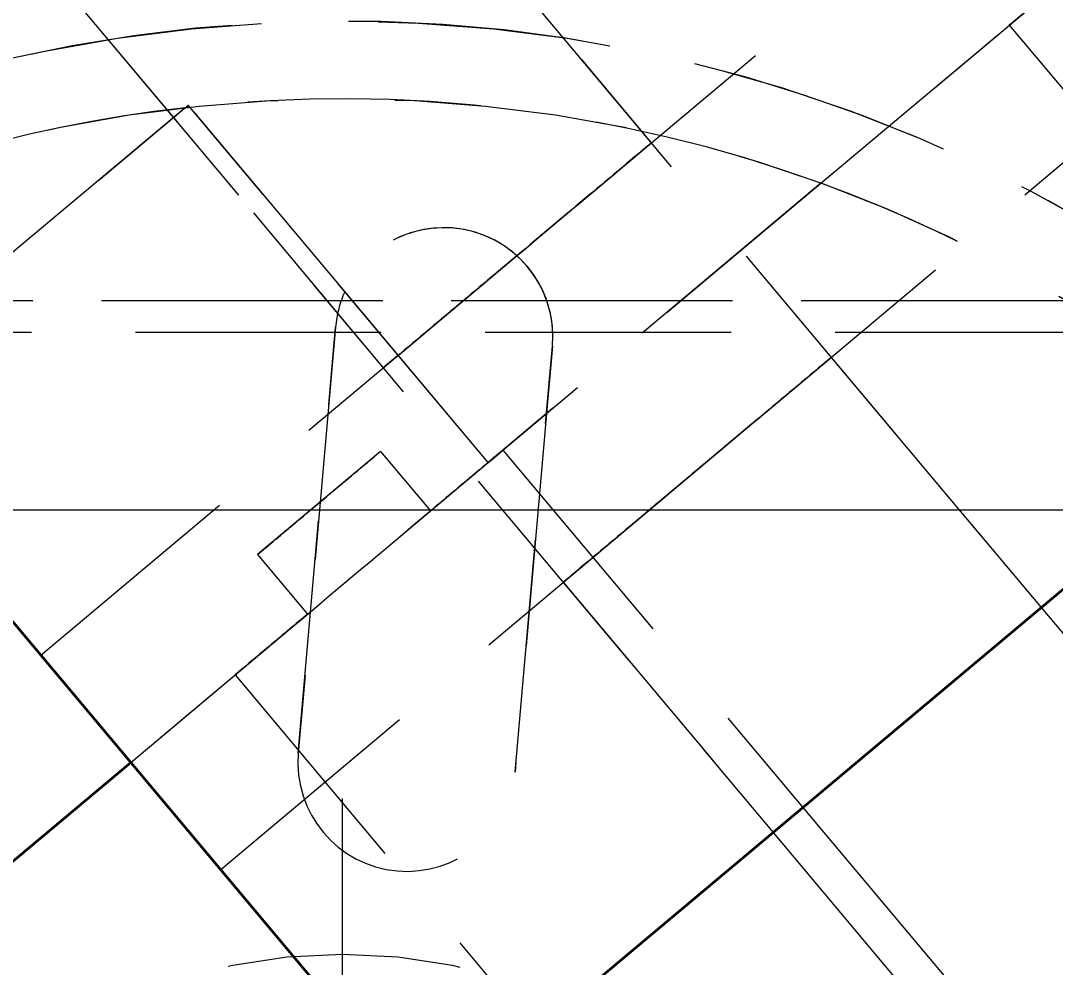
# Model space of a CAD drawing. Header units: millimetres. Extents: x 2054 to 12135, y -1469 to 564.
# Drawn here: x 9782.95 to 9796.25, y -0.52 to 11.66 of the extents above; entities that cross this region are included whole.
import ezdxf

# ---------------------------------------------------------------- set-up
doc = ezdxf.new("R2010")
doc.units = ezdxf.units.MM
doc.linetypes.add('CENTER_ISO', pattern=[26, 18, -3, 2, -3])
doc.linetypes.add('HIDDEN_ISO', pattern=[4.5, 3, -1.5])
for name, color, linetype, lineweight in [('2D-HIDDEN', 8, 'HIDDEN_ISO', 18), ('2D-VISIBLE', 7, 'Continuous', 35), ('CENTER', 1, 'CENTER_ISO', 18), ('DIMENSIONS', 4, 'Continuous', 18)]:
    doc.layers.add(name, color=color, linetype=linetype, lineweight=lineweight)
doc.styles.add('ISO', font='isocpeur.ttf')
doc.styles.add('OpenSansCondensed-Light', font='OpenSansCondensed-Light.ttf')
doc.dimstyles.new('EZ_CURVED', dxfattribs={"dimtxt": 0.25, "dimasz": 0.25, "dimexe": 0.375, "dimexo": 0.125, "dimgap": 0.1, "dimtad": 1, "dimlfac": 100, "dimzin": 12, "dimdsep": 46, "dimtxsty": 'OpenSansCondensed-Light', "dimcen": 2.5, "dimazin": 2, "dimtfac": 0.5, "dimtmove": 2, "dimatfit": 3, "dimarcsym": 2})

msp = doc.modelspace()

# ---------------------------------------------------------------- linework, layer by layer
at = {"layer": '2D-HIDDEN'}
for p, q in [((9785.154, -5.049), (9974.367, 153.72)), ((9781.479, 21.5), (9791.057, 10.086)), ((9781.479, 21.5), (9791.057, 10.086)), ((9781.479, 21.5), (9791.057, 10.086)), ((9781.479, 21.5), (9791.057, 10.086)), ((9778.032, 18.608), (9787.609, 7.193)), ((9778.032, 18.608), (9787.609, 7.193)), ((9778.032, 18.608), (9787.609, 7.193)), ((9778.032, 18.608), (9787.609, 7.193)), ((9793.239, 9.567), (9802.747, 17.545)), ((9786.493, 15.525), (9796.07, 4.111)), ((9786.493, 15.525), (9796.07, 4.111)), ((9786.493, 15.525), (9796.07, 4.111)), ((9786.493, 15.525), (9796.07, 4.111)), ((9788.218, -2.478), (9773.627, 14.912)), ((9788.218, -2.478), (9773.627, 14.912)), ((9788.218, -2.478), (9773.627, 14.912)), ((9783.205, 3.497), (9795.461, 13.782)), ((9783.205, 3.497), (9795.461, 13.782)), ((9783.205, 3.497), (9795.461, 13.782)), ((9783.205, 3.497), (9795.461, 13.782)), ((9783.205, 3.497), (9795.461, 13.782)), ((9783.205, 3.497), (9795.461, 13.782)), ((9783.205, 3.497), (9795.461, 13.782)), ((9783.205, 3.497), (9795.461, 13.782)), ((9785.154, -5.049), (9806.603, 12.949)), ((9783.046, 12.632), (9792.623, 1.218)), ((9783.046, 12.632), (9792.623, 1.218)), ((9783.046, 12.632), (9792.623, 1.218)), ((9783.046, 12.632), (9792.623, 1.218)), ((9784.362, 2.119), (9796.618, 12.403)), ((9795.661, 11.6), (9799.518, 7.003)), ((9785.519, 0.74), (9797.775, 11.024)), ((9785.519, 0.74), (9797.775, 11.024)), ((9785.519, 0.74), (9797.775, 11.024)), ((9785.519, 0.74), (9797.775, 11.024)), ((9785.519, 0.74), (9797.775, 11.024)), ((9785.519, 0.74), (9797.775, 11.024)), ((9785.519, 0.74), (9797.775, 11.024)), ((9785.519, 0.74), (9797.775, 11.024)), ((9785.063, 10.539), (9777.441, 4.144)), ((9780.505, 6.715), (9785.101, 10.572)), ((9785.063, 10.539), (9785.101, 10.572)), ((9785.123, 10.546), (9785.101, 10.572)), ((9788.958, 5.975), (9785.101, 10.572)), ((9787.114, 8.173), (9785.123, 10.546)), ((9793.239, 9.567), (9789.709, 6.605)), ((9788.958, 5.975), (9787.114, 8.173)), ((9836.483, 8.053), (9770.683, 8.053)), ((9810.103, 8.053), (9775.954, 8.053)), ((9788.218, -2.478), (9800.475, 7.807)), ((9788.218, -2.478), (9800.475, 7.807)), ((9788.218, -2.478), (9800.475, 7.807)), ((9788.218, -2.478), (9800.475, 7.807)), ((9771.083, 7.653), (9836.083, 7.653)), ((9775.421, 7.653), (9809.626, 7.653)), ((9786.995, 7.718), (9786.516, 2.239)), ((9786.516, 2.239), (9786.995, 7.718)), ((9789.305, 1.995), (9789.785, 7.474)), ((9789.785, 7.474), (9789.709, 6.605)), ((9793.371, 7.328), (9796.07, 4.111)), ((9793.371, 7.328), (9796.07, 4.111)), ((9793.371, 7.328), (9796.07, 4.111)), ((9793.371, 7.328), (9796.07, 4.111)), ((9789.709, 6.605), (9788.958, 5.975)), ((9789.709, 6.605), (9789.305, 1.995)), ((9798.75, 6.36), (9787.181, -3.348)), ((9789.149, 6.136), (9793.006, 1.54)), ((9787.573, 6.118), (9785.993, 4.793)), ((9787.573, 6.118), (9788.215, 5.352)), ((9788.215, 5.352), (9788.958, 5.975)), ((9785.993, 4.793), (9786.636, 4.027)), ((9789.923, 4.436), (9792.623, 1.218)), ((9789.923, 4.436), (9792.623, 1.218)), ((9789.923, 4.436), (9792.623, 1.218)), ((9789.923, 4.436), (9792.623, 1.218)), ((9781.297, -0.453), (9786.636, 4.027)), ((9796.07, 4.111), (9799.927, -0.485)), ((9796.07, 4.111), (9799.927, -0.485)), ((9796.07, 4.111), (9799.927, -0.485)), ((9796.07, 4.111), (9799.927, -0.485)), ((9783.205, 3.497), (9785.519, 0.74)), ((9783.205, 3.497), (9785.519, 0.74)), ((9783.205, 3.497), (9785.519, 0.74)), ((9783.205, 3.497), (9785.519, 0.74)), ((9783.205, 3.497), (9785.519, 0.74)), ((9783.205, 3.497), (9785.519, 0.74)), ((9783.205, 3.497), (9785.519, 0.74)), ((9783.205, 3.497), (9785.519, 0.74)), ((9785.702, 3.243), (9789.559, -1.353)), ((9793.006, 1.54), (9796.863, -3.057)), ((9793.006, 1.54), (9796.863, -3.057)), ((9792.623, 1.218), (9796.48, -3.378)), ((9792.623, 1.218), (9796.48, -3.378)), ((9792.623, 1.218), (9796.48, -3.378)), ((9792.623, 1.218), (9796.48, -3.378))]:
    msp.add_line(p, q, dxfattribs=at)
for points in [[(9796.307, 12.142), (9796.253, 12.097), (9796.199, 12.052), (9796.146, 12.006), (9796.092, 11.961), (9796.038, 11.916), (9795.984, 11.871), (9795.93, 11.826), (9795.876, 11.78), (9795.822, 11.735), (9795.769, 11.69), (9795.715, 11.645), (9795.661, 11.6)], [(9795.661, 11.6), (9795.769, 11.69), (9795.876, 11.78), (9795.984, 11.871), (9796.092, 11.961), (9796.199, 12.052), (9796.307, 12.142)], [(9787.609, 7.193), (9787.717, 7.284), (9787.825, 7.374), (9787.933, 7.465), (9788.04, 7.555), (9788.148, 7.645), (9788.256, 7.736), (9788.363, 7.826), (9788.471, 7.917), (9788.579, 8.007), (9788.687, 8.097), (9788.794, 8.188), (9788.902, 8.278), (9789.01, 8.369), (9789.118, 8.459), (9789.225, 8.549), (9789.333, 8.64), (9789.441, 8.73), (9789.548, 8.821), (9789.656, 8.911), (9789.764, 9.001), (9789.872, 9.092), (9789.979, 9.182), (9790.087, 9.272), (9790.195, 9.363), (9790.303, 9.453), (9790.41, 9.544), (9790.518, 9.634), (9790.626, 9.724), (9790.733, 9.815), (9790.841, 9.905), (9790.949, 9.996), (9791.057, 10.086)], [(9787.609, 7.193), (9787.717, 7.284), (9787.825, 7.374), (9787.933, 7.465), (9788.04, 7.555), (9788.148, 7.645), (9788.256, 7.736), (9788.363, 7.826), (9788.471, 7.917), (9788.579, 8.007), (9788.687, 8.097), (9788.794, 8.188), (9788.902, 8.278), (9789.01, 8.369), (9789.118, 8.459), (9789.225, 8.549), (9789.333, 8.64), (9789.441, 8.73), (9789.548, 8.821), (9789.656, 8.911), (9789.764, 9.001), (9789.872, 9.092), (9789.979, 9.182), (9790.087, 9.272), (9790.195, 9.363), (9790.303, 9.453), (9790.41, 9.544), (9790.518, 9.634), (9790.626, 9.724), (9790.733, 9.815), (9790.841, 9.905), (9790.949, 9.996), (9791.057, 10.086)], [(9787.609, 7.193), (9787.717, 7.284), (9787.825, 7.374), (9787.933, 7.465), (9788.04, 7.555), (9788.148, 7.645), (9788.256, 7.736), (9788.363, 7.826), (9788.471, 7.917), (9788.579, 8.007), (9788.687, 8.097), (9788.794, 8.188), (9788.902, 8.278), (9789.01, 8.369), (9789.118, 8.459), (9789.225, 8.549), (9789.333, 8.64), (9789.441, 8.73), (9789.548, 8.821), (9789.656, 8.911), (9789.764, 9.001), (9789.872, 9.092), (9789.979, 9.182), (9790.087, 9.272), (9790.195, 9.363), (9790.303, 9.453), (9790.41, 9.544), (9790.518, 9.634), (9790.626, 9.724), (9790.733, 9.815), (9790.841, 9.905), (9790.949, 9.996), (9791.057, 10.086)], [(9787.609, 7.193), (9787.717, 7.284), (9787.825, 7.374), (9787.933, 7.465), (9788.04, 7.555), (9788.148, 7.645), (9788.256, 7.736), (9788.363, 7.826), (9788.471, 7.917), (9788.579, 8.007), (9788.687, 8.097), (9788.794, 8.188), (9788.902, 8.278), (9789.01, 8.369), (9789.118, 8.459), (9789.225, 8.549), (9789.333, 8.64), (9789.441, 8.73), (9789.548, 8.821), (9789.656, 8.911), (9789.764, 9.001), (9789.872, 9.092), (9789.979, 9.182), (9790.087, 9.272), (9790.195, 9.363), (9790.303, 9.453), (9790.41, 9.544), (9790.518, 9.634), (9790.626, 9.724), (9790.733, 9.815), (9790.841, 9.905), (9790.949, 9.996), (9791.057, 10.086)], [(9791.057, 10.086), (9791.003, 10.041), (9790.949, 9.996), (9790.895, 9.95), (9790.841, 9.905), (9790.787, 9.86), (9790.733, 9.815), (9790.68, 9.77), (9790.626, 9.724), (9790.572, 9.679), (9790.518, 9.634), (9790.464, 9.589), (9790.41, 9.544), (9790.356, 9.498), (9790.303, 9.453), (9790.249, 9.408), (9790.195, 9.363), (9790.141, 9.318), (9790.087, 9.272), (9790.033, 9.227), (9789.979, 9.182), (9789.925, 9.137), (9789.872, 9.092), (9789.818, 9.047), (9789.764, 9.001), (9789.71, 8.956), (9789.656, 8.911), (9789.602, 8.866), (9789.548, 8.821), (9789.495, 8.775), (9789.441, 8.73), (9789.387, 8.685), (9789.333, 8.64)], [(9791.057, 10.086), (9791.003, 10.041), (9790.949, 9.996), (9790.895, 9.95), (9790.841, 9.905), (9790.787, 9.86), (9790.733, 9.815), (9790.68, 9.77), (9790.626, 9.724), (9790.572, 9.679), (9790.518, 9.634), (9790.464, 9.589), (9790.41, 9.544), (9790.356, 9.498), (9790.303, 9.453), (9790.249, 9.408), (9790.195, 9.363), (9790.141, 9.318), (9790.087, 9.272), (9790.033, 9.227), (9789.979, 9.182), (9789.925, 9.137), (9789.872, 9.092), (9789.818, 9.047), (9789.764, 9.001), (9789.71, 8.956), (9789.656, 8.911), (9789.602, 8.866), (9789.548, 8.821), (9789.495, 8.775), (9789.441, 8.73), (9789.387, 8.685), (9789.333, 8.64)], [(9791.057, 10.086), (9791.003, 10.041), (9790.949, 9.996), (9790.895, 9.95), (9790.841, 9.905), (9790.787, 9.86), (9790.733, 9.815), (9790.68, 9.77), (9790.626, 9.724), (9790.572, 9.679), (9790.518, 9.634), (9790.464, 9.589), (9790.41, 9.544), (9790.356, 9.498), (9790.303, 9.453), (9790.249, 9.408), (9790.195, 9.363), (9790.141, 9.318), (9790.087, 9.272), (9790.033, 9.227), (9789.979, 9.182), (9789.925, 9.137), (9789.872, 9.092), (9789.818, 9.047), (9789.764, 9.001), (9789.71, 8.956), (9789.656, 8.911), (9789.602, 8.866), (9789.548, 8.821), (9789.495, 8.775), (9789.441, 8.73), (9789.387, 8.685), (9789.333, 8.64)], [(9791.057, 10.086), (9791.003, 10.041), (9790.949, 9.996), (9790.895, 9.95), (9790.841, 9.905), (9790.787, 9.86), (9790.733, 9.815), (9790.68, 9.77), (9790.626, 9.724), (9790.572, 9.679), (9790.518, 9.634), (9790.464, 9.589), (9790.41, 9.544), (9790.356, 9.498), (9790.303, 9.453), (9790.249, 9.408), (9790.195, 9.363), (9790.141, 9.318), (9790.087, 9.272), (9790.033, 9.227), (9789.979, 9.182), (9789.925, 9.137), (9789.872, 9.092), (9789.818, 9.047), (9789.764, 9.001), (9789.71, 8.956), (9789.656, 8.911), (9789.602, 8.866), (9789.548, 8.821), (9789.495, 8.775), (9789.441, 8.73), (9789.387, 8.685), (9789.333, 8.64)], [(9789.333, 8.64), (9789.279, 8.595), (9789.225, 8.549), (9789.171, 8.504), (9789.118, 8.459), (9789.064, 8.414), (9789.01, 8.369), (9788.956, 8.323), (9788.902, 8.278), (9788.848, 8.233), (9788.794, 8.188), (9788.741, 8.143), (9788.687, 8.097), (9788.633, 8.052), (9788.579, 8.007), (9788.525, 7.962), (9788.471, 7.917), (9788.417, 7.871), (9788.363, 7.826), (9788.31, 7.781), (9788.256, 7.736), (9788.202, 7.691), (9788.148, 7.645), (9788.094, 7.6), (9788.04, 7.555), (9787.986, 7.51), (9787.933, 7.465), (9787.879, 7.419), (9787.825, 7.374), (9787.771, 7.329), (9787.717, 7.284), (9787.663, 7.239), (9787.609, 7.193)], [(9789.333, 8.64), (9789.279, 8.595), (9789.225, 8.549), (9789.171, 8.504), (9789.118, 8.459), (9789.064, 8.414), (9789.01, 8.369), (9788.956, 8.323), (9788.902, 8.278), (9788.848, 8.233), (9788.794, 8.188), (9788.741, 8.143), (9788.687, 8.097), (9788.633, 8.052), (9788.579, 8.007), (9788.525, 7.962), (9788.471, 7.917), (9788.417, 7.871), (9788.363, 7.826), (9788.31, 7.781), (9788.256, 7.736), (9788.202, 7.691), (9788.148, 7.645), (9788.094, 7.6), (9788.04, 7.555), (9787.986, 7.51), (9787.933, 7.465), (9787.879, 7.419), (9787.825, 7.374), (9787.771, 7.329), (9787.717, 7.284), (9787.663, 7.239), (9787.609, 7.193)], [(9789.333, 8.64), (9789.279, 8.595), (9789.225, 8.549), (9789.171, 8.504), (9789.118, 8.459), (9789.064, 8.414), (9789.01, 8.369), (9788.956, 8.323), (9788.902, 8.278), (9788.848, 8.233), (9788.794, 8.188), (9788.741, 8.143), (9788.687, 8.097), (9788.633, 8.052), (9788.579, 8.007), (9788.525, 7.962), (9788.471, 7.917), (9788.417, 7.871), (9788.363, 7.826), (9788.31, 7.781), (9788.256, 7.736), (9788.202, 7.691), (9788.148, 7.645), (9788.094, 7.6), (9788.04, 7.555), (9787.986, 7.51), (9787.933, 7.465), (9787.879, 7.419), (9787.825, 7.374), (9787.771, 7.329), (9787.717, 7.284), (9787.663, 7.239), (9787.609, 7.193)], [(9789.333, 8.64), (9789.279, 8.595), (9789.225, 8.549), (9789.171, 8.504), (9789.118, 8.459), (9789.064, 8.414), (9789.01, 8.369), (9788.956, 8.323), (9788.902, 8.278), (9788.848, 8.233), (9788.794, 8.188), (9788.741, 8.143), (9788.687, 8.097), (9788.633, 8.052), (9788.579, 8.007), (9788.525, 7.962), (9788.471, 7.917), (9788.417, 7.871), (9788.363, 7.826), (9788.31, 7.781), (9788.256, 7.736), (9788.202, 7.691), (9788.148, 7.645), (9788.094, 7.6), (9788.04, 7.555), (9787.986, 7.51), (9787.933, 7.465), (9787.879, 7.419), (9787.825, 7.374), (9787.771, 7.329), (9787.717, 7.284), (9787.663, 7.239), (9787.609, 7.193)], [(9789.923, 4.436), (9790.031, 4.526), (9790.139, 4.617), (9790.247, 4.707), (9790.354, 4.797), (9790.462, 4.888), (9790.57, 4.978), (9790.678, 5.068), (9790.785, 5.159), (9790.893, 5.249), (9791.001, 5.34), (9791.108, 5.43), (9791.216, 5.52), (9791.324, 5.611), (9791.432, 5.701), (9791.539, 5.792), (9791.647, 5.882), (9791.755, 5.972), (9791.862, 6.063), (9791.97, 6.153), (9792.078, 6.244), (9792.186, 6.334), (9792.293, 6.424), (9792.401, 6.515), (9792.509, 6.605), (9792.617, 6.696), (9792.724, 6.786), (9792.832, 6.876), (9792.94, 6.967), (9793.047, 7.057), (9793.155, 7.147), (9793.263, 7.238), (9793.371, 7.328)], [(9789.923, 4.436), (9790.031, 4.526), (9790.139, 4.617), (9790.247, 4.707), (9790.354, 4.797), (9790.462, 4.888), (9790.57, 4.978), (9790.678, 5.068), (9790.785, 5.159), (9790.893, 5.249), (9791.001, 5.34), (9791.108, 5.43), (9791.216, 5.52), (9791.324, 5.611), (9791.432, 5.701), (9791.539, 5.792), (9791.647, 5.882), (9791.755, 5.972), (9791.862, 6.063), (9791.97, 6.153), (9792.078, 6.244), (9792.186, 6.334), (9792.293, 6.424), (9792.401, 6.515), (9792.509, 6.605), (9792.617, 6.696), (9792.724, 6.786), (9792.832, 6.876), (9792.94, 6.967), (9793.047, 7.057), (9793.155, 7.147), (9793.263, 7.238), (9793.371, 7.328)], [(9789.923, 4.436), (9790.031, 4.526), (9790.139, 4.617), (9790.247, 4.707), (9790.354, 4.797), (9790.462, 4.888), (9790.57, 4.978), (9790.678, 5.068), (9790.785, 5.159), (9790.893, 5.249), (9791.001, 5.34), (9791.108, 5.43), (9791.216, 5.52), (9791.324, 5.611), (9791.432, 5.701), (9791.539, 5.792), (9791.647, 5.882), (9791.755, 5.972), (9791.862, 6.063), (9791.97, 6.153), (9792.078, 6.244), (9792.186, 6.334), (9792.293, 6.424), (9792.401, 6.515), (9792.509, 6.605), (9792.617, 6.696), (9792.724, 6.786), (9792.832, 6.876), (9792.94, 6.967), (9793.047, 7.057), (9793.155, 7.147), (9793.263, 7.238), (9793.371, 7.328)], [(9789.923, 4.436), (9790.031, 4.526), (9790.139, 4.617), (9790.247, 4.707), (9790.354, 4.797), (9790.462, 4.888), (9790.57, 4.978), (9790.678, 5.068), (9790.785, 5.159), (9790.893, 5.249), (9791.001, 5.34), (9791.108, 5.43), (9791.216, 5.52), (9791.324, 5.611), (9791.432, 5.701), (9791.539, 5.792), (9791.647, 5.882), (9791.755, 5.972), (9791.862, 6.063), (9791.97, 6.153), (9792.078, 6.244), (9792.186, 6.334), (9792.293, 6.424), (9792.401, 6.515), (9792.509, 6.605), (9792.617, 6.696), (9792.724, 6.786), (9792.832, 6.876), (9792.94, 6.967), (9793.047, 7.057), (9793.155, 7.147), (9793.263, 7.238), (9793.371, 7.328)], [(9793.371, 7.328), (9793.317, 7.283), (9793.263, 7.238), (9793.209, 7.193), (9793.155, 7.147), (9793.101, 7.102), (9793.047, 7.057), (9792.994, 7.012), (9792.94, 6.967), (9792.886, 6.921), (9792.832, 6.876), (9792.778, 6.831), (9792.724, 6.786), (9792.67, 6.741), (9792.617, 6.696), (9792.563, 6.65), (9792.509, 6.605), (9792.455, 6.56), (9792.401, 6.515), (9792.347, 6.47), (9792.293, 6.424), (9792.24, 6.379), (9792.186, 6.334), (9792.132, 6.289), (9792.078, 6.244), (9792.024, 6.198), (9791.97, 6.153), (9791.916, 6.108), (9791.862, 6.063), (9791.809, 6.018), (9791.755, 5.972), (9791.701, 5.927), (9791.647, 5.882)], [(9793.371, 7.328), (9793.317, 7.283), (9793.263, 7.238), (9793.209, 7.193), (9793.155, 7.147), (9793.101, 7.102), (9793.047, 7.057), (9792.994, 7.012), (9792.94, 6.967), (9792.886, 6.921), (9792.832, 6.876), (9792.778, 6.831), (9792.724, 6.786), (9792.67, 6.741), (9792.617, 6.696), (9792.563, 6.65), (9792.509, 6.605), (9792.455, 6.56), (9792.401, 6.515), (9792.347, 6.47), (9792.293, 6.424), (9792.24, 6.379), (9792.186, 6.334), (9792.132, 6.289), (9792.078, 6.244), (9792.024, 6.198), (9791.97, 6.153), (9791.916, 6.108), (9791.862, 6.063), (9791.809, 6.018), (9791.755, 5.972), (9791.701, 5.927), (9791.647, 5.882)], [(9793.371, 7.328), (9793.317, 7.283), (9793.263, 7.238), (9793.209, 7.193), (9793.155, 7.147), (9793.101, 7.102), (9793.047, 7.057), (9792.994, 7.012), (9792.94, 6.967), (9792.886, 6.921), (9792.832, 6.876), (9792.778, 6.831), (9792.724, 6.786), (9792.67, 6.741), (9792.617, 6.696), (9792.563, 6.65), (9792.509, 6.605), (9792.455, 6.56), (9792.401, 6.515), (9792.347, 6.47), (9792.293, 6.424), (9792.24, 6.379), (9792.186, 6.334), (9792.132, 6.289), (9792.078, 6.244), (9792.024, 6.198), (9791.97, 6.153), (9791.916, 6.108), (9791.862, 6.063), (9791.809, 6.018), (9791.755, 5.972), (9791.701, 5.927), (9791.647, 5.882)], [(9793.371, 7.328), (9793.317, 7.283), (9793.263, 7.238), (9793.209, 7.193), (9793.155, 7.147), (9793.101, 7.102), (9793.047, 7.057), (9792.994, 7.012), (9792.94, 6.967), (9792.886, 6.921), (9792.832, 6.876), (9792.778, 6.831), (9792.724, 6.786), (9792.67, 6.741), (9792.617, 6.696), (9792.563, 6.65), (9792.509, 6.605), (9792.455, 6.56), (9792.401, 6.515), (9792.347, 6.47), (9792.293, 6.424), (9792.24, 6.379), (9792.186, 6.334), (9792.132, 6.289), (9792.078, 6.244), (9792.024, 6.198), (9791.97, 6.153), (9791.916, 6.108), (9791.862, 6.063), (9791.809, 6.018), (9791.755, 5.972), (9791.701, 5.927), (9791.647, 5.882)], [(9785.702, 3.243), (9785.81, 3.334), (9785.918, 3.424), (9786.025, 3.515), (9786.133, 3.605), (9786.241, 3.695), (9786.349, 3.786), (9786.456, 3.876), (9786.564, 3.967), (9786.672, 4.057), (9786.78, 4.147), (9786.887, 4.238), (9786.995, 4.328), (9787.103, 4.419), (9787.21, 4.509), (9787.318, 4.599), (9787.426, 4.69), (9787.534, 4.78), (9787.641, 4.871), (9787.749, 4.961), (9787.857, 5.051), (9787.964, 5.142), (9788.072, 5.232), (9788.18, 5.322), (9788.288, 5.413), (9788.395, 5.503), (9788.503, 5.594), (9788.611, 5.684), (9788.719, 5.774), (9788.826, 5.865), (9788.934, 5.955), (9789.042, 6.046), (9789.149, 6.136)], [(9789.149, 6.136), (9789.12, 6.112), (9789.091, 6.087), (9789.062, 6.063), (9789.033, 6.038), (9789.004, 6.014), (9788.974, 5.989), (9788.945, 5.965), (9788.916, 5.94), (9788.887, 5.916), (9788.858, 5.891), (9788.828, 5.867), (9788.799, 5.842), (9788.77, 5.818), (9788.741, 5.793), (9788.712, 5.769), (9788.682, 5.744), (9788.653, 5.72), (9788.624, 5.695), (9788.595, 5.671), (9788.566, 5.646), (9788.537, 5.622), (9788.507, 5.597), (9788.478, 5.573), (9788.449, 5.548), (9788.42, 5.524), (9788.391, 5.499), (9788.361, 5.475), (9788.332, 5.45), (9788.303, 5.426), (9788.274, 5.401), (9788.245, 5.377), (9788.215, 5.352)], [(9786.783, 5.456), (9786.808, 5.476), (9786.832, 5.497), (9786.857, 5.518), (9786.882, 5.539), (9786.906, 5.559), (9786.931, 5.58), (9786.956, 5.601), (9786.98, 5.621), (9787.005, 5.642), (9787.03, 5.663), (9787.054, 5.684), (9787.079, 5.704), (9787.104, 5.725), (9787.129, 5.746), (9787.153, 5.766), (9787.178, 5.787), (9787.203, 5.808), (9787.227, 5.828), (9787.252, 5.849), (9787.277, 5.87), (9787.301, 5.891), (9787.326, 5.911), (9787.351, 5.932), (9787.375, 5.953), (9787.4, 5.973), (9787.425, 5.994), (9787.449, 6.015), (9787.474, 6.036), (9787.499, 6.056), (9787.523, 6.077), (9787.548, 6.098), (9787.573, 6.118)], [(9791.647, 5.882), (9791.593, 5.837), (9791.539, 5.792), (9791.485, 5.746), (9791.432, 5.701), (9791.378, 5.656), (9791.324, 5.611), (9791.27, 5.566), (9791.216, 5.52), (9791.162, 5.475), (9791.108, 5.43), (9791.055, 5.385), (9791.001, 5.34), (9790.947, 5.294), (9790.893, 5.249), (9790.839, 5.204), (9790.785, 5.159), (9790.731, 5.114), (9790.678, 5.068), (9790.624, 5.023), (9790.57, 4.978), (9790.516, 4.933), (9790.462, 4.888), (9790.408, 4.842), (9790.354, 4.797), (9790.3, 4.752), (9790.247, 4.707), (9790.193, 4.662), (9790.139, 4.617), (9790.085, 4.571), (9790.031, 4.526), (9789.977, 4.481), (9789.923, 4.436)], [(9791.647, 5.882), (9791.593, 5.837), (9791.539, 5.792), (9791.485, 5.746), (9791.432, 5.701), (9791.378, 5.656), (9791.324, 5.611), (9791.27, 5.566), (9791.216, 5.52), (9791.162, 5.475), (9791.108, 5.43), (9791.055, 5.385), (9791.001, 5.34), (9790.947, 5.294), (9790.893, 5.249), (9790.839, 5.204), (9790.785, 5.159), (9790.731, 5.114), (9790.678, 5.068), (9790.624, 5.023), (9790.57, 4.978), (9790.516, 4.933), (9790.462, 4.888), (9790.408, 4.842), (9790.354, 4.797), (9790.3, 4.752), (9790.247, 4.707), (9790.193, 4.662), (9790.139, 4.617), (9790.085, 4.571), (9790.031, 4.526), (9789.977, 4.481), (9789.923, 4.436)], [(9791.647, 5.882), (9791.593, 5.837), (9791.539, 5.792), (9791.485, 5.746), (9791.432, 5.701), (9791.378, 5.656), (9791.324, 5.611), (9791.27, 5.566), (9791.216, 5.52), (9791.162, 5.475), (9791.108, 5.43), (9791.055, 5.385), (9791.001, 5.34), (9790.947, 5.294), (9790.893, 5.249), (9790.839, 5.204), (9790.785, 5.159), (9790.731, 5.114), (9790.678, 5.068), (9790.624, 5.023), (9790.57, 4.978), (9790.516, 4.933), (9790.462, 4.888), (9790.408, 4.842), (9790.354, 4.797), (9790.3, 4.752), (9790.247, 4.707), (9790.193, 4.662), (9790.139, 4.617), (9790.085, 4.571), (9790.031, 4.526), (9789.977, 4.481), (9789.923, 4.436)], [(9791.647, 5.882), (9791.593, 5.837), (9791.539, 5.792), (9791.485, 5.746), (9791.432, 5.701), (9791.378, 5.656), (9791.324, 5.611), (9791.27, 5.566), (9791.216, 5.52), (9791.162, 5.475), (9791.108, 5.43), (9791.055, 5.385), (9791.001, 5.34), (9790.947, 5.294), (9790.893, 5.249), (9790.839, 5.204), (9790.785, 5.159), (9790.731, 5.114), (9790.678, 5.068), (9790.624, 5.023), (9790.57, 4.978), (9790.516, 4.933), (9790.462, 4.888), (9790.408, 4.842), (9790.354, 4.797), (9790.3, 4.752), (9790.247, 4.707), (9790.193, 4.662), (9790.139, 4.617), (9790.085, 4.571), (9790.031, 4.526), (9789.977, 4.481), (9789.923, 4.436)], [(9785.993, 4.793), (9786.018, 4.814), (9786.043, 4.835), (9786.067, 4.855), (9786.092, 4.876), (9786.117, 4.897), (9786.141, 4.917), (9786.166, 4.938), (9786.191, 4.959), (9786.216, 4.98), (9786.24, 5), (9786.265, 5.021), (9786.29, 5.042), (9786.314, 5.062), (9786.339, 5.083), (9786.364, 5.104), (9786.388, 5.124), (9786.413, 5.145), (9786.438, 5.166), (9786.462, 5.187), (9786.487, 5.207), (9786.512, 5.228), (9786.536, 5.249), (9786.561, 5.269), (9786.586, 5.29), (9786.61, 5.311), (9786.635, 5.332), (9786.66, 5.352), (9786.684, 5.373), (9786.709, 5.394), (9786.734, 5.414), (9786.758, 5.435), (9786.783, 5.456)], [(9786.636, 4.027), (9786.607, 4.003), (9786.578, 3.978), (9786.549, 3.954), (9786.519, 3.929), (9786.49, 3.905), (9786.461, 3.88), (9786.432, 3.856), (9786.403, 3.831), (9786.374, 3.807), (9786.344, 3.782), (9786.315, 3.758), (9786.286, 3.733), (9786.257, 3.709), (9786.228, 3.684), (9786.198, 3.66), (9786.169, 3.635), (9786.14, 3.611), (9786.111, 3.586), (9786.082, 3.562), (9786.052, 3.537), (9786.023, 3.513), (9785.994, 3.488), (9785.965, 3.464), (9785.936, 3.439), (9785.907, 3.415), (9785.877, 3.39), (9785.848, 3.366), (9785.819, 3.341), (9785.79, 3.317), (9785.761, 3.292), (9785.731, 3.268), (9785.702, 3.243)], [(9792.623, 1.218), (9792.731, 1.309), (9792.839, 1.399), (9792.946, 1.49), (9793.054, 1.58), (9793.162, 1.67), (9793.27, 1.761), (9793.377, 1.851), (9793.485, 1.941), (9793.593, 2.032), (9793.7, 2.122), (9793.808, 2.213), (9793.916, 2.303), (9794.024, 2.393), (9794.131, 2.484), (9794.239, 2.574), (9794.347, 2.665), (9794.454, 2.755), (9794.562, 2.845), (9794.67, 2.936), (9794.778, 3.026), (9794.885, 3.117), (9794.993, 3.207), (9795.101, 3.297), (9795.209, 3.388), (9795.316, 3.478), (9795.424, 3.569), (9795.532, 3.659), (9795.639, 3.749), (9795.747, 3.84), (9795.855, 3.93), (9795.963, 4.02), (9796.07, 4.111)], [(9792.623, 1.218), (9792.731, 1.309), (9792.839, 1.399), (9792.946, 1.49), (9793.054, 1.58), (9793.162, 1.67), (9793.27, 1.761), (9793.377, 1.851), (9793.485, 1.941), (9793.593, 2.032), (9793.7, 2.122), (9793.808, 2.213), (9793.916, 2.303), (9794.024, 2.393), (9794.131, 2.484), (9794.239, 2.574), (9794.347, 2.665), (9794.454, 2.755), (9794.562, 2.845), (9794.67, 2.936), (9794.778, 3.026), (9794.885, 3.117), (9794.993, 3.207), (9795.101, 3.297), (9795.209, 3.388), (9795.316, 3.478), (9795.424, 3.569), (9795.532, 3.659), (9795.639, 3.749), (9795.747, 3.84), (9795.855, 3.93), (9795.963, 4.02), (9796.07, 4.111)], [(9792.623, 1.218), (9792.731, 1.309), (9792.839, 1.399), (9792.946, 1.49), (9793.054, 1.58), (9793.162, 1.67), (9793.27, 1.761), (9793.377, 1.851), (9793.485, 1.941), (9793.593, 2.032), (9793.7, 2.122), (9793.808, 2.213), (9793.916, 2.303), (9794.024, 2.393), (9794.131, 2.484), (9794.239, 2.574), (9794.347, 2.665), (9794.454, 2.755), (9794.562, 2.845), (9794.67, 2.936), (9794.778, 3.026), (9794.885, 3.117), (9794.993, 3.207), (9795.101, 3.297), (9795.209, 3.388), (9795.316, 3.478), (9795.424, 3.569), (9795.532, 3.659), (9795.639, 3.749), (9795.747, 3.84), (9795.855, 3.93), (9795.963, 4.02), (9796.07, 4.111)], [(9792.623, 1.218), (9792.731, 1.309), (9792.839, 1.399), (9792.946, 1.49), (9793.054, 1.58), (9793.162, 1.67), (9793.27, 1.761), (9793.377, 1.851), (9793.485, 1.941), (9793.593, 2.032), (9793.7, 2.122), (9793.808, 2.213), (9793.916, 2.303), (9794.024, 2.393), (9794.131, 2.484), (9794.239, 2.574), (9794.347, 2.665), (9794.454, 2.755), (9794.562, 2.845), (9794.67, 2.936), (9794.778, 3.026), (9794.885, 3.117), (9794.993, 3.207), (9795.101, 3.297), (9795.209, 3.388), (9795.316, 3.478), (9795.424, 3.569), (9795.532, 3.659), (9795.639, 3.749), (9795.747, 3.84), (9795.855, 3.93), (9795.963, 4.02), (9796.07, 4.111)], [(9792.623, 1.218), (9792.731, 1.309), (9792.839, 1.399), (9792.946, 1.49), (9793.054, 1.58), (9793.162, 1.67), (9793.27, 1.761), (9793.377, 1.851), (9793.485, 1.941), (9793.593, 2.032), (9793.7, 2.122), (9793.808, 2.213), (9793.916, 2.303), (9794.024, 2.393), (9794.131, 2.484), (9794.239, 2.574), (9794.347, 2.665), (9794.454, 2.755), (9794.562, 2.845), (9794.67, 2.936), (9794.778, 3.026), (9794.885, 3.117), (9794.993, 3.207), (9795.101, 3.297), (9795.209, 3.388), (9795.316, 3.478), (9795.424, 3.569), (9795.532, 3.659), (9795.639, 3.749), (9795.747, 3.84), (9795.855, 3.93), (9795.963, 4.02), (9796.07, 4.111)], [(9792.623, 1.218), (9792.731, 1.309), (9792.839, 1.399), (9792.946, 1.49), (9793.054, 1.58), (9793.162, 1.67), (9793.27, 1.761), (9793.377, 1.851), (9793.485, 1.941), (9793.593, 2.032), (9793.7, 2.122), (9793.808, 2.213), (9793.916, 2.303), (9794.024, 2.393), (9794.131, 2.484), (9794.239, 2.574), (9794.347, 2.665), (9794.454, 2.755), (9794.562, 2.845), (9794.67, 2.936), (9794.778, 3.026), (9794.885, 3.117), (9794.993, 3.207), (9795.101, 3.297), (9795.209, 3.388), (9795.316, 3.478), (9795.424, 3.569), (9795.532, 3.659), (9795.639, 3.749), (9795.747, 3.84), (9795.855, 3.93), (9795.963, 4.02), (9796.07, 4.111)], [(9792.623, 1.218), (9792.731, 1.309), (9792.839, 1.399), (9792.946, 1.49), (9793.054, 1.58), (9793.162, 1.67), (9793.27, 1.761), (9793.377, 1.851), (9793.485, 1.941), (9793.593, 2.032), (9793.7, 2.122), (9793.808, 2.213), (9793.916, 2.303), (9794.024, 2.393), (9794.131, 2.484), (9794.239, 2.574), (9794.347, 2.665), (9794.454, 2.755), (9794.562, 2.845), (9794.67, 2.936), (9794.778, 3.026), (9794.885, 3.117), (9794.993, 3.207), (9795.101, 3.297), (9795.209, 3.388), (9795.316, 3.478), (9795.424, 3.569), (9795.532, 3.659), (9795.639, 3.749), (9795.747, 3.84), (9795.855, 3.93), (9795.963, 4.02), (9796.07, 4.111)], [(9792.623, 1.218), (9792.731, 1.309), (9792.839, 1.399), (9792.946, 1.49), (9793.054, 1.58), (9793.162, 1.67), (9793.27, 1.761), (9793.377, 1.851), (9793.485, 1.941), (9793.593, 2.032), (9793.7, 2.122), (9793.808, 2.213), (9793.916, 2.303), (9794.024, 2.393), (9794.131, 2.484), (9794.239, 2.574), (9794.347, 2.665), (9794.454, 2.755), (9794.562, 2.845), (9794.67, 2.936), (9794.778, 3.026), (9794.885, 3.117), (9794.993, 3.207), (9795.101, 3.297), (9795.209, 3.388), (9795.316, 3.478), (9795.424, 3.569), (9795.532, 3.659), (9795.639, 3.749), (9795.747, 3.84), (9795.855, 3.93), (9795.963, 4.02), (9796.07, 4.111)], [(9792.623, 1.218), (9792.731, 1.309), (9792.839, 1.399), (9792.946, 1.49), (9793.054, 1.58), (9793.162, 1.67), (9793.27, 1.761), (9793.377, 1.851), (9793.485, 1.941), (9793.593, 2.032), (9793.7, 2.122), (9793.808, 2.213), (9793.916, 2.303), (9794.024, 2.393), (9794.131, 2.484), (9794.239, 2.574), (9794.347, 2.665), (9794.454, 2.755), (9794.562, 2.845), (9794.67, 2.936), (9794.778, 3.026), (9794.885, 3.117), (9794.993, 3.207), (9795.101, 3.297), (9795.209, 3.388), (9795.316, 3.478), (9795.424, 3.569), (9795.532, 3.659), (9795.639, 3.749), (9795.747, 3.84), (9795.855, 3.93), (9795.963, 4.02), (9796.07, 4.111)], [(9792.623, 1.218), (9792.731, 1.309), (9792.839, 1.399), (9792.946, 1.49), (9793.054, 1.58), (9793.162, 1.67), (9793.27, 1.761), (9793.377, 1.851), (9793.485, 1.941), (9793.593, 2.032), (9793.7, 2.122), (9793.808, 2.213), (9793.916, 2.303), (9794.024, 2.393), (9794.131, 2.484), (9794.239, 2.574), (9794.347, 2.665), (9794.454, 2.755), (9794.562, 2.845), (9794.67, 2.936), (9794.778, 3.026), (9794.885, 3.117), (9794.993, 3.207), (9795.101, 3.297), (9795.209, 3.388), (9795.316, 3.478), (9795.424, 3.569), (9795.532, 3.659), (9795.639, 3.749), (9795.747, 3.84), (9795.855, 3.93), (9795.963, 4.02), (9796.07, 4.111)], [(9792.623, 1.218), (9792.731, 1.309), (9792.839, 1.399), (9792.946, 1.49), (9793.054, 1.58), (9793.162, 1.67), (9793.27, 1.761), (9793.377, 1.851), (9793.485, 1.941), (9793.593, 2.032), (9793.7, 2.122), (9793.808, 2.213), (9793.916, 2.303), (9794.024, 2.393), (9794.131, 2.484), (9794.239, 2.574), (9794.347, 2.665), (9794.454, 2.755), (9794.562, 2.845), (9794.67, 2.936), (9794.778, 3.026), (9794.885, 3.117), (9794.993, 3.207), (9795.101, 3.297), (9795.209, 3.388), (9795.316, 3.478), (9795.424, 3.569), (9795.532, 3.659), (9795.639, 3.749), (9795.747, 3.84), (9795.855, 3.93), (9795.963, 4.02), (9796.07, 4.111)], [(9792.623, 1.218), (9792.731, 1.309), (9792.839, 1.399), (9792.946, 1.49), (9793.054, 1.58), (9793.162, 1.67), (9793.27, 1.761), (9793.377, 1.851), (9793.485, 1.941), (9793.593, 2.032), (9793.7, 2.122), (9793.808, 2.213), (9793.916, 2.303), (9794.024, 2.393), (9794.131, 2.484), (9794.239, 2.574), (9794.347, 2.665), (9794.454, 2.755), (9794.562, 2.845), (9794.67, 2.936), (9794.778, 3.026), (9794.885, 3.117), (9794.993, 3.207), (9795.101, 3.297), (9795.209, 3.388), (9795.316, 3.478), (9795.424, 3.569), (9795.532, 3.659), (9795.639, 3.749), (9795.747, 3.84), (9795.855, 3.93), (9795.963, 4.02), (9796.07, 4.111)], [(9796.07, 4.111), (9796.016, 4.066), (9795.963, 4.02), (9795.909, 3.975), (9795.855, 3.93), (9795.801, 3.885), (9795.747, 3.84), (9795.693, 3.795), (9795.639, 3.749), (9795.586, 3.704), (9795.532, 3.659), (9795.478, 3.614), (9795.424, 3.569), (9795.37, 3.523), (9795.316, 3.478), (9795.262, 3.433), (9795.209, 3.388), (9795.155, 3.343), (9795.101, 3.297), (9795.047, 3.252), (9794.993, 3.207), (9794.939, 3.162), (9794.885, 3.117), (9794.832, 3.071), (9794.778, 3.026), (9794.724, 2.981), (9794.67, 2.936), (9794.616, 2.891), (9794.562, 2.845), (9794.508, 2.8), (9794.454, 2.755), (9794.401, 2.71), (9794.347, 2.665)], [(9796.07, 4.111), (9796.016, 4.066), (9795.963, 4.02), (9795.909, 3.975), (9795.855, 3.93), (9795.801, 3.885), (9795.747, 3.84), (9795.693, 3.795), (9795.639, 3.749), (9795.586, 3.704), (9795.532, 3.659), (9795.478, 3.614), (9795.424, 3.569), (9795.37, 3.523), (9795.316, 3.478), (9795.262, 3.433), (9795.209, 3.388), (9795.155, 3.343), (9795.101, 3.297), (9795.047, 3.252), (9794.993, 3.207), (9794.939, 3.162), (9794.885, 3.117), (9794.832, 3.071), (9794.778, 3.026), (9794.724, 2.981), (9794.67, 2.936), (9794.616, 2.891), (9794.562, 2.845), (9794.508, 2.8), (9794.454, 2.755), (9794.401, 2.71), (9794.347, 2.665)], [(9796.07, 4.111), (9796.016, 4.066), (9795.963, 4.02), (9795.909, 3.975), (9795.855, 3.93), (9795.801, 3.885), (9795.747, 3.84), (9795.693, 3.795), (9795.639, 3.749), (9795.586, 3.704), (9795.532, 3.659), (9795.478, 3.614), (9795.424, 3.569), (9795.37, 3.523), (9795.316, 3.478), (9795.262, 3.433), (9795.209, 3.388), (9795.155, 3.343), (9795.101, 3.297), (9795.047, 3.252), (9794.993, 3.207), (9794.939, 3.162), (9794.885, 3.117), (9794.832, 3.071), (9794.778, 3.026), (9794.724, 2.981), (9794.67, 2.936), (9794.616, 2.891), (9794.562, 2.845), (9794.508, 2.8), (9794.454, 2.755), (9794.401, 2.71), (9794.347, 2.665)], [(9796.07, 4.111), (9796.016, 4.066), (9795.963, 4.02), (9795.909, 3.975), (9795.855, 3.93), (9795.801, 3.885), (9795.747, 3.84), (9795.693, 3.795), (9795.639, 3.749), (9795.586, 3.704), (9795.532, 3.659), (9795.478, 3.614), (9795.424, 3.569), (9795.37, 3.523), (9795.316, 3.478), (9795.262, 3.433), (9795.209, 3.388), (9795.155, 3.343), (9795.101, 3.297), (9795.047, 3.252), (9794.993, 3.207), (9794.939, 3.162), (9794.885, 3.117), (9794.832, 3.071), (9794.778, 3.026), (9794.724, 2.981), (9794.67, 2.936), (9794.616, 2.891), (9794.562, 2.845), (9794.508, 2.8), (9794.454, 2.755), (9794.401, 2.71), (9794.347, 2.665)], [(9796.07, 4.111), (9796.016, 4.066), (9795.963, 4.02), (9795.909, 3.975), (9795.855, 3.93), (9795.801, 3.885), (9795.747, 3.84), (9795.693, 3.795), (9795.639, 3.749), (9795.586, 3.704), (9795.532, 3.659), (9795.478, 3.614), (9795.424, 3.569), (9795.37, 3.523), (9795.316, 3.478), (9795.262, 3.433), (9795.209, 3.388), (9795.155, 3.343), (9795.101, 3.297), (9795.047, 3.252), (9794.993, 3.207), (9794.939, 3.162), (9794.885, 3.117), (9794.832, 3.071), (9794.778, 3.026), (9794.724, 2.981), (9794.67, 2.936), (9794.616, 2.891), (9794.562, 2.845), (9794.508, 2.8), (9794.454, 2.755), (9794.401, 2.71), (9794.347, 2.665)], [(9796.07, 4.111), (9796.016, 4.066), (9795.963, 4.02), (9795.909, 3.975), (9795.855, 3.93), (9795.801, 3.885), (9795.747, 3.84), (9795.693, 3.795), (9795.639, 3.749), (9795.586, 3.704), (9795.532, 3.659), (9795.478, 3.614), (9795.424, 3.569), (9795.37, 3.523), (9795.316, 3.478), (9795.262, 3.433), (9795.209, 3.388), (9795.155, 3.343), (9795.101, 3.297), (9795.047, 3.252), (9794.993, 3.207), (9794.939, 3.162), (9794.885, 3.117), (9794.832, 3.071), (9794.778, 3.026), (9794.724, 2.981), (9794.67, 2.936), (9794.616, 2.891), (9794.562, 2.845), (9794.508, 2.8), (9794.454, 2.755), (9794.401, 2.71), (9794.347, 2.665)], [(9796.07, 4.111), (9796.016, 4.066), (9795.963, 4.02), (9795.909, 3.975), (9795.855, 3.93), (9795.801, 3.885), (9795.747, 3.84), (9795.693, 3.795), (9795.639, 3.749), (9795.586, 3.704), (9795.532, 3.659), (9795.478, 3.614), (9795.424, 3.569), (9795.37, 3.523), (9795.316, 3.478), (9795.262, 3.433), (9795.209, 3.388), (9795.155, 3.343), (9795.101, 3.297), (9795.047, 3.252), (9794.993, 3.207), (9794.939, 3.162), (9794.885, 3.117), (9794.832, 3.071), (9794.778, 3.026), (9794.724, 2.981), (9794.67, 2.936), (9794.616, 2.891), (9794.562, 2.845), (9794.508, 2.8), (9794.454, 2.755), (9794.401, 2.71), (9794.347, 2.665)], [(9796.07, 4.111), (9796.016, 4.066), (9795.963, 4.02), (9795.909, 3.975), (9795.855, 3.93), (9795.801, 3.885), (9795.747, 3.84), (9795.693, 3.795), (9795.639, 3.749), (9795.586, 3.704), (9795.532, 3.659), (9795.478, 3.614), (9795.424, 3.569), (9795.37, 3.523), (9795.316, 3.478), (9795.262, 3.433), (9795.209, 3.388), (9795.155, 3.343), (9795.101, 3.297), (9795.047, 3.252), (9794.993, 3.207), (9794.939, 3.162), (9794.885, 3.117), (9794.832, 3.071), (9794.778, 3.026), (9794.724, 2.981), (9794.67, 2.936), (9794.616, 2.891), (9794.562, 2.845), (9794.508, 2.8), (9794.454, 2.755), (9794.401, 2.71), (9794.347, 2.665)], [(9796.07, 4.111), (9796.016, 4.066), (9795.963, 4.02), (9795.909, 3.975), (9795.855, 3.93), (9795.801, 3.885), (9795.747, 3.84), (9795.693, 3.795), (9795.639, 3.749), (9795.586, 3.704), (9795.532, 3.659), (9795.478, 3.614), (9795.424, 3.569), (9795.37, 3.523), (9795.316, 3.478), (9795.262, 3.433), (9795.209, 3.388), (9795.155, 3.343), (9795.101, 3.297), (9795.047, 3.252), (9794.993, 3.207), (9794.939, 3.162), (9794.885, 3.117), (9794.832, 3.071), (9794.778, 3.026), (9794.724, 2.981), (9794.67, 2.936), (9794.616, 2.891), (9794.562, 2.845), (9794.508, 2.8), (9794.454, 2.755), (9794.401, 2.71), (9794.347, 2.665)], [(9796.07, 4.111), (9796.016, 4.066), (9795.963, 4.02), (9795.909, 3.975), (9795.855, 3.93), (9795.801, 3.885), (9795.747, 3.84), (9795.693, 3.795), (9795.639, 3.749), (9795.586, 3.704), (9795.532, 3.659), (9795.478, 3.614), (9795.424, 3.569), (9795.37, 3.523), (9795.316, 3.478), (9795.262, 3.433), (9795.209, 3.388), (9795.155, 3.343), (9795.101, 3.297), (9795.047, 3.252), (9794.993, 3.207), (9794.939, 3.162), (9794.885, 3.117), (9794.832, 3.071), (9794.778, 3.026), (9794.724, 2.981), (9794.67, 2.936), (9794.616, 2.891), (9794.562, 2.845), (9794.508, 2.8), (9794.454, 2.755), (9794.401, 2.71), (9794.347, 2.665)], [(9796.07, 4.111), (9796.016, 4.066), (9795.963, 4.02), (9795.909, 3.975), (9795.855, 3.93), (9795.801, 3.885), (9795.747, 3.84), (9795.693, 3.795), (9795.639, 3.749), (9795.586, 3.704), (9795.532, 3.659), (9795.478, 3.614), (9795.424, 3.569), (9795.37, 3.523), (9795.316, 3.478), (9795.262, 3.433), (9795.209, 3.388), (9795.155, 3.343), (9795.101, 3.297), (9795.047, 3.252), (9794.993, 3.207), (9794.939, 3.162), (9794.885, 3.117), (9794.832, 3.071), (9794.778, 3.026), (9794.724, 2.981), (9794.67, 2.936), (9794.616, 2.891), (9794.562, 2.845), (9794.508, 2.8), (9794.454, 2.755), (9794.401, 2.71), (9794.347, 2.665)], [(9796.07, 4.111), (9796.016, 4.066), (9795.963, 4.02), (9795.909, 3.975), (9795.855, 3.93), (9795.801, 3.885), (9795.747, 3.84), (9795.693, 3.795), (9795.639, 3.749), (9795.586, 3.704), (9795.532, 3.659), (9795.478, 3.614), (9795.424, 3.569), (9795.37, 3.523), (9795.316, 3.478), (9795.262, 3.433), (9795.209, 3.388), (9795.155, 3.343), (9795.101, 3.297), (9795.047, 3.252), (9794.993, 3.207), (9794.939, 3.162), (9794.885, 3.117), (9794.832, 3.071), (9794.778, 3.026), (9794.724, 2.981), (9794.67, 2.936), (9794.616, 2.891), (9794.562, 2.845), (9794.508, 2.8), (9794.454, 2.755), (9794.401, 2.71), (9794.347, 2.665)], [(9794.347, 2.665), (9794.293, 2.619), (9794.239, 2.574), (9794.185, 2.529), (9794.131, 2.484), (9794.077, 2.439), (9794.024, 2.393), (9793.97, 2.348), (9793.916, 2.303), (9793.862, 2.258), (9793.808, 2.213), (9793.754, 2.167), (9793.7, 2.122), (9793.647, 2.077), (9793.593, 2.032), (9793.539, 1.987), (9793.485, 1.941), (9793.431, 1.896), (9793.377, 1.851), (9793.323, 1.806), (9793.27, 1.761), (9793.216, 1.715), (9793.162, 1.67), (9793.108, 1.625), (9793.054, 1.58), (9793, 1.535), (9792.946, 1.49), (9792.892, 1.444), (9792.839, 1.399), (9792.785, 1.354), (9792.731, 1.309), (9792.677, 1.264), (9792.623, 1.218)], [(9794.347, 2.665), (9794.293, 2.619), (9794.239, 2.574), (9794.185, 2.529), (9794.131, 2.484), (9794.077, 2.439), (9794.024, 2.393), (9793.97, 2.348), (9793.916, 2.303), (9793.862, 2.258), (9793.808, 2.213), (9793.754, 2.167), (9793.7, 2.122), (9793.647, 2.077), (9793.593, 2.032), (9793.539, 1.987), (9793.485, 1.941), (9793.431, 1.896), (9793.377, 1.851), (9793.323, 1.806), (9793.27, 1.761), (9793.216, 1.715), (9793.162, 1.67), (9793.108, 1.625), (9793.054, 1.58), (9793, 1.535), (9792.946, 1.49), (9792.892, 1.444), (9792.839, 1.399), (9792.785, 1.354), (9792.731, 1.309), (9792.677, 1.264), (9792.623, 1.218)], [(9794.347, 2.665), (9794.293, 2.619), (9794.239, 2.574), (9794.185, 2.529), (9794.131, 2.484), (9794.077, 2.439), (9794.024, 2.393), (9793.97, 2.348), (9793.916, 2.303), (9793.862, 2.258), (9793.808, 2.213), (9793.754, 2.167), (9793.7, 2.122), (9793.647, 2.077), (9793.593, 2.032), (9793.539, 1.987), (9793.485, 1.941), (9793.431, 1.896), (9793.377, 1.851), (9793.323, 1.806), (9793.27, 1.761), (9793.216, 1.715), (9793.162, 1.67), (9793.108, 1.625), (9793.054, 1.58), (9793, 1.535), (9792.946, 1.49), (9792.892, 1.444), (9792.839, 1.399), (9792.785, 1.354), (9792.731, 1.309), (9792.677, 1.264), (9792.623, 1.218)], [(9794.347, 2.665), (9794.293, 2.619), (9794.239, 2.574), (9794.185, 2.529), (9794.131, 2.484), (9794.077, 2.439), (9794.024, 2.393), (9793.97, 2.348), (9793.916, 2.303), (9793.862, 2.258), (9793.808, 2.213), (9793.754, 2.167), (9793.7, 2.122), (9793.647, 2.077), (9793.593, 2.032), (9793.539, 1.987), (9793.485, 1.941), (9793.431, 1.896), (9793.377, 1.851), (9793.323, 1.806), (9793.27, 1.761), (9793.216, 1.715), (9793.162, 1.67), (9793.108, 1.625), (9793.054, 1.58), (9793, 1.535), (9792.946, 1.49), (9792.892, 1.444), (9792.839, 1.399), (9792.785, 1.354), (9792.731, 1.309), (9792.677, 1.264), (9792.623, 1.218)], [(9794.347, 2.665), (9794.293, 2.619), (9794.239, 2.574), (9794.185, 2.529), (9794.131, 2.484), (9794.077, 2.439), (9794.024, 2.393), (9793.97, 2.348), (9793.916, 2.303), (9793.862, 2.258), (9793.808, 2.213), (9793.754, 2.167), (9793.7, 2.122), (9793.647, 2.077), (9793.593, 2.032), (9793.539, 1.987), (9793.485, 1.941), (9793.431, 1.896), (9793.377, 1.851), (9793.323, 1.806), (9793.27, 1.761), (9793.216, 1.715), (9793.162, 1.67), (9793.108, 1.625), (9793.054, 1.58), (9793, 1.535), (9792.946, 1.49), (9792.892, 1.444), (9792.839, 1.399), (9792.785, 1.354), (9792.731, 1.309), (9792.677, 1.264), (9792.623, 1.218)], [(9794.347, 2.665), (9794.293, 2.619), (9794.239, 2.574), (9794.185, 2.529), (9794.131, 2.484), (9794.077, 2.439), (9794.024, 2.393), (9793.97, 2.348), (9793.916, 2.303), (9793.862, 2.258), (9793.808, 2.213), (9793.754, 2.167), (9793.7, 2.122), (9793.647, 2.077), (9793.593, 2.032), (9793.539, 1.987), (9793.485, 1.941), (9793.431, 1.896), (9793.377, 1.851), (9793.323, 1.806), (9793.27, 1.761), (9793.216, 1.715), (9793.162, 1.67), (9793.108, 1.625), (9793.054, 1.58), (9793, 1.535), (9792.946, 1.49), (9792.892, 1.444), (9792.839, 1.399), (9792.785, 1.354), (9792.731, 1.309), (9792.677, 1.264), (9792.623, 1.218)], [(9794.347, 2.665), (9794.293, 2.619), (9794.239, 2.574), (9794.185, 2.529), (9794.131, 2.484), (9794.077, 2.439), (9794.024, 2.393), (9793.97, 2.348), (9793.916, 2.303), (9793.862, 2.258), (9793.808, 2.213), (9793.754, 2.167), (9793.7, 2.122), (9793.647, 2.077), (9793.593, 2.032), (9793.539, 1.987), (9793.485, 1.941), (9793.431, 1.896), (9793.377, 1.851), (9793.323, 1.806), (9793.27, 1.761), (9793.216, 1.715), (9793.162, 1.67), (9793.108, 1.625), (9793.054, 1.58), (9793, 1.535), (9792.946, 1.49), (9792.892, 1.444), (9792.839, 1.399), (9792.785, 1.354), (9792.731, 1.309), (9792.677, 1.264), (9792.623, 1.218)], [(9794.347, 2.665), (9794.293, 2.619), (9794.239, 2.574), (9794.185, 2.529), (9794.131, 2.484), (9794.077, 2.439), (9794.024, 2.393), (9793.97, 2.348), (9793.916, 2.303), (9793.862, 2.258), (9793.808, 2.213), (9793.754, 2.167), (9793.7, 2.122), (9793.647, 2.077), (9793.593, 2.032), (9793.539, 1.987), (9793.485, 1.941), (9793.431, 1.896), (9793.377, 1.851), (9793.323, 1.806), (9793.27, 1.761), (9793.216, 1.715), (9793.162, 1.67), (9793.108, 1.625), (9793.054, 1.58), (9793, 1.535), (9792.946, 1.49), (9792.892, 1.444), (9792.839, 1.399), (9792.785, 1.354), (9792.731, 1.309), (9792.677, 1.264), (9792.623, 1.218)], [(9794.347, 2.665), (9794.293, 2.619), (9794.239, 2.574), (9794.185, 2.529), (9794.131, 2.484), (9794.077, 2.439), (9794.024, 2.393), (9793.97, 2.348), (9793.916, 2.303), (9793.862, 2.258), (9793.808, 2.213), (9793.754, 2.167), (9793.7, 2.122), (9793.647, 2.077), (9793.593, 2.032), (9793.539, 1.987), (9793.485, 1.941), (9793.431, 1.896), (9793.377, 1.851), (9793.323, 1.806), (9793.27, 1.761), (9793.216, 1.715), (9793.162, 1.67), (9793.108, 1.625), (9793.054, 1.58), (9793, 1.535), (9792.946, 1.49), (9792.892, 1.444), (9792.839, 1.399), (9792.785, 1.354), (9792.731, 1.309), (9792.677, 1.264), (9792.623, 1.218)], [(9794.347, 2.665), (9794.293, 2.619), (9794.239, 2.574), (9794.185, 2.529), (9794.131, 2.484), (9794.077, 2.439), (9794.024, 2.393), (9793.97, 2.348), (9793.916, 2.303), (9793.862, 2.258), (9793.808, 2.213), (9793.754, 2.167), (9793.7, 2.122), (9793.647, 2.077), (9793.593, 2.032), (9793.539, 1.987), (9793.485, 1.941), (9793.431, 1.896), (9793.377, 1.851), (9793.323, 1.806), (9793.27, 1.761), (9793.216, 1.715), (9793.162, 1.67), (9793.108, 1.625), (9793.054, 1.58), (9793, 1.535), (9792.946, 1.49), (9792.892, 1.444), (9792.839, 1.399), (9792.785, 1.354), (9792.731, 1.309), (9792.677, 1.264), (9792.623, 1.218)], [(9794.347, 2.665), (9794.293, 2.619), (9794.239, 2.574), (9794.185, 2.529), (9794.131, 2.484), (9794.077, 2.439), (9794.024, 2.393), (9793.97, 2.348), (9793.916, 2.303), (9793.862, 2.258), (9793.808, 2.213), (9793.754, 2.167), (9793.7, 2.122), (9793.647, 2.077), (9793.593, 2.032), (9793.539, 1.987), (9793.485, 1.941), (9793.431, 1.896), (9793.377, 1.851), (9793.323, 1.806), (9793.27, 1.761), (9793.216, 1.715), (9793.162, 1.67), (9793.108, 1.625), (9793.054, 1.58), (9793, 1.535), (9792.946, 1.49), (9792.892, 1.444), (9792.839, 1.399), (9792.785, 1.354), (9792.731, 1.309), (9792.677, 1.264), (9792.623, 1.218)], [(9794.347, 2.665), (9794.293, 2.619), (9794.239, 2.574), (9794.185, 2.529), (9794.131, 2.484), (9794.077, 2.439), (9794.024, 2.393), (9793.97, 2.348), (9793.916, 2.303), (9793.862, 2.258), (9793.808, 2.213), (9793.754, 2.167), (9793.7, 2.122), (9793.647, 2.077), (9793.593, 2.032), (9793.539, 1.987), (9793.485, 1.941), (9793.431, 1.896), (9793.377, 1.851), (9793.323, 1.806), (9793.27, 1.761), (9793.216, 1.715), (9793.162, 1.67), (9793.108, 1.625), (9793.054, 1.58), (9793, 1.535), (9792.946, 1.49), (9792.892, 1.444), (9792.839, 1.399), (9792.785, 1.354), (9792.731, 1.309), (9792.677, 1.264), (9792.623, 1.218)], [(9790.529, -0.539), (9790.636, -0.449), (9790.744, -0.359), (9790.852, -0.268), (9790.959, -0.178), (9791.067, -0.087), (9791.175, 0.003), (9791.283, 0.093), (9791.39, 0.184), (9791.498, 0.274), (9791.606, 0.365), (9791.713, 0.455), (9791.821, 0.545), (9791.929, 0.636), (9792.037, 0.726), (9792.144, 0.817), (9792.252, 0.907), (9792.36, 0.997), (9792.468, 1.088), (9792.575, 1.178), (9792.683, 1.269), (9792.791, 1.359), (9792.898, 1.449), (9793.006, 1.54)], [(9790.529, -0.539), (9790.636, -0.449), (9790.744, -0.359), (9790.852, -0.268), (9790.959, -0.178), (9791.067, -0.087), (9791.175, 0.003), (9791.283, 0.093), (9791.39, 0.184), (9791.498, 0.274), (9791.606, 0.365), (9791.713, 0.455), (9791.821, 0.545), (9791.929, 0.636), (9792.037, 0.726), (9792.144, 0.817), (9792.252, 0.907), (9792.36, 0.997), (9792.468, 1.088), (9792.575, 1.178), (9792.683, 1.269), (9792.791, 1.359), (9792.898, 1.449), (9793.006, 1.54)], [(9790.529, -0.539), (9790.636, -0.449), (9790.744, -0.359), (9790.852, -0.268), (9790.959, -0.178), (9791.067, -0.087), (9791.175, 0.003), (9791.283, 0.093), (9791.39, 0.184), (9791.498, 0.274), (9791.606, 0.365), (9791.713, 0.455), (9791.821, 0.545), (9791.929, 0.636), (9792.037, 0.726), (9792.144, 0.817), (9792.252, 0.907), (9792.36, 0.997), (9792.468, 1.088), (9792.575, 1.178), (9792.683, 1.269), (9792.791, 1.359), (9792.898, 1.449), (9793.006, 1.54)], [(9793.006, 1.54), (9792.952, 1.495), (9792.898, 1.449), (9792.845, 1.404), (9792.791, 1.359), (9792.737, 1.314), (9792.683, 1.269), (9792.629, 1.223), (9792.575, 1.178), (9792.521, 1.133), (9792.468, 1.088), (9792.414, 1.043), (9792.36, 0.997), (9792.306, 0.952), (9792.252, 0.907), (9792.198, 0.862), (9792.144, 0.817), (9792.091, 0.771), (9792.037, 0.726), (9791.983, 0.681), (9791.929, 0.636), (9791.875, 0.591), (9791.821, 0.545), (9791.767, 0.5), (9791.713, 0.455), (9791.66, 0.41), (9791.606, 0.365), (9791.552, 0.319), (9791.498, 0.274), (9791.444, 0.229), (9791.39, 0.184), (9791.336, 0.139), (9791.283, 0.093)], [(9793.006, 1.54), (9792.952, 1.495), (9792.898, 1.449), (9792.845, 1.404), (9792.791, 1.359), (9792.737, 1.314), (9792.683, 1.269), (9792.629, 1.223), (9792.575, 1.178), (9792.521, 1.133), (9792.468, 1.088), (9792.414, 1.043), (9792.36, 0.997), (9792.306, 0.952), (9792.252, 0.907), (9792.198, 0.862), (9792.144, 0.817), (9792.091, 0.771), (9792.037, 0.726), (9791.983, 0.681), (9791.929, 0.636), (9791.875, 0.591), (9791.821, 0.545), (9791.767, 0.5), (9791.713, 0.455), (9791.66, 0.41), (9791.606, 0.365), (9791.552, 0.319), (9791.498, 0.274), (9791.444, 0.229), (9791.39, 0.184), (9791.336, 0.139), (9791.283, 0.093)], [(9793.006, 1.54), (9792.952, 1.495), (9792.898, 1.449), (9792.845, 1.404), (9792.791, 1.359), (9792.737, 1.314), (9792.683, 1.269), (9792.629, 1.223), (9792.575, 1.178), (9792.521, 1.133), (9792.468, 1.088), (9792.414, 1.043), (9792.36, 0.997), (9792.306, 0.952), (9792.252, 0.907), (9792.198, 0.862), (9792.144, 0.817), (9792.091, 0.771), (9792.037, 0.726), (9791.983, 0.681), (9791.929, 0.636), (9791.875, 0.591), (9791.821, 0.545), (9791.767, 0.5), (9791.713, 0.455), (9791.66, 0.41), (9791.606, 0.365), (9791.552, 0.319), (9791.498, 0.274), (9791.444, 0.229), (9791.39, 0.184), (9791.336, 0.139), (9791.283, 0.093)], [(9791.283, 0.093), (9791.229, 0.048), (9791.175, 0.003), (9791.121, -0.042), (9791.067, -0.087), (9791.013, -0.133), (9790.959, -0.178), (9790.906, -0.223), (9790.852, -0.268), (9790.798, -0.313), (9790.744, -0.359), (9790.69, -0.404), (9790.636, -0.449), (9790.582, -0.494), (9790.529, -0.539)], [(9791.283, 0.093), (9791.229, 0.048), (9791.175, 0.003), (9791.121, -0.042), (9791.067, -0.087), (9791.013, -0.133), (9790.959, -0.178), (9790.906, -0.223), (9790.852, -0.268), (9790.798, -0.313), (9790.744, -0.359), (9790.69, -0.404), (9790.636, -0.449), (9790.582, -0.494), (9790.529, -0.539)], [(9791.283, 0.093), (9791.229, 0.048), (9791.175, 0.003), (9791.121, -0.042), (9791.067, -0.087), (9791.013, -0.133), (9790.959, -0.178), (9790.906, -0.223), (9790.852, -0.268), (9790.798, -0.313), (9790.744, -0.359), (9790.69, -0.404), (9790.636, -0.449), (9790.582, -0.494), (9790.529, -0.539)]]:
    msp.add_lwpolyline(points, dxfattribs=at)
for radius in [19, 18, 7, 7, 7, 7]:
    msp.add_circle((9787.083, -7.347), radius, dxfattribs=at)
for centre, radius, start, end in [((9787.083, -7.347), 19, 40, 117.8468), ((9787.083, -7.347), 18, 70, 96.251), ((9787.083, -7.347), 18, 96.4427, 117.1604), ((9787.083, -7.347), 18, 96.251, 96.4427), ((9787.083, -7.347), 18, 49.5941, 70), ((9788.39, 7.596), 1.4, 355, 175), ((9788.39, 7.596), 1.4, 355, 155.6763), ((9788.39, 7.596), 1.4, 155.6763, 175), ((9787.911, 2.117), 1.4, 175, 355), ((9787.911, 2.117), 1.4, 175, 355)]:
    msp.add_arc(centre, radius, start, end, dxfattribs=at)
at = {"layer": '2D-VISIBLE'}
for p, q in [((9785.154, -5.049), (9974.367, 153.72)), ((9788.218, -2.478), (9773.627, 14.912)), ((9781.297, -0.453), (9784.362, 2.119))]:
    msp.add_line(p, q, dxfattribs=at)
for radius, start, end in [(19, 117.8468, 30.9153), (18, 117.1604, 30.4059)]:
    msp.add_arc((9787.083, -7.347), radius, start, end, dxfattribs=at)
at = {"layer": 'CENTER'}
for p, q in [((9752.917, 5.366), (9982.917, 5.366)), ((9787.083, -16.347), (9787.083, 1.653))]:
    msp.add_line(p, q, dxfattribs=at)

# ---------------------------------------------------------------- dimensions: what is measured, and where the dimension line sits
at = {"layer": 'DIMENSIONS'}
msp.add_angular_dim_3p(base=(9950.347, 77.225), center=(9752.917, 5.366), p1=(9962.917, 5.366), p2=(9913.787, 140.352), dimstyle='EZ_CURVED', override={"dimscale": 2, "dimtxt": 3.5, "dimasz": 3, "dimexe": 1.5, "dimexo": 1, "dimgap": 1, "dimtad": 1, "dimtih": 0, "dimtoh": 0, "dimdec": 0, "dimlfac": 1, "dimzin": 8, "dimdsep": 46, "dimpost": '', "dimtxsty": 'ISO', "dimtsz": 0, "dimdle": 0, "dimclrd": 4, "dimclre": 4, "dimclrt": 7}, dxfattribs=at).render()

doc.saveas('drawing.dxf')
